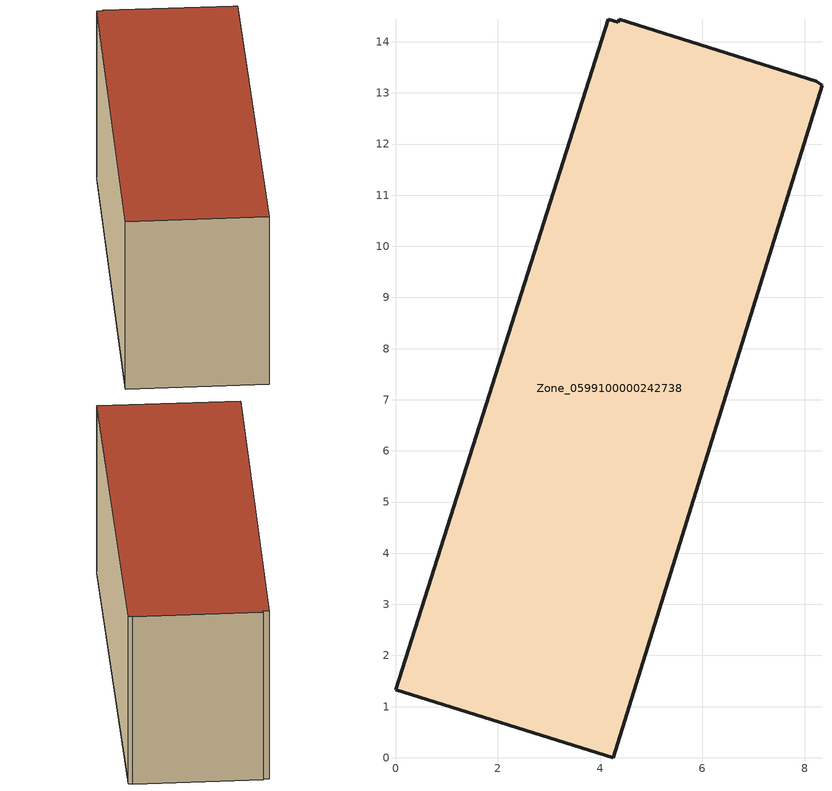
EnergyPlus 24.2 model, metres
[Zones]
Zone_0599100000242738
 floor ground (C_G): 4.37,14.44 8.23,13.23 8.34,13.15 4.26,0 0,1.33 4.16,14.44 4.35,14.38 z0.49
 wall outside (C_F): 8.23,13.23 4.37,14.44 4.35,14.38 4.16,14.44 0,1.33 4.26,0 8.34,13.15 8.23,13.23 z0.49:6.37
 roof outside (C_R): 4.26,0 8.34,13.15 8.23,13.23 4.37,14.44 4.35,14.38 4.16,14.44 0,1.33 z6.37
[BUILDING]
Pand.0599100000242738: North Axis=0; Terrain=City; Loads Convergence Tolerance Value=0.04; Temperature Convergence Tolerance Value=0.4; Solar Distribution=FullExterior; Maximum Number of Warmup Days=25; Minimum Number of Warmup Days=1
[Site:Location]
Rotterdam.The.Hague.AP_ZH_NLD Design_Conditions: Latitude=51.96; Longitude=4.45; Time Zone=1; Elevation=-4.5
[SITE:GROUNDTEMPERATURE:BUILDINGSURFACE]
18, 18, 18, 18, 18, 18, 18, 18, 18, 18, 18, 18
[MATERIAL] Thermal Absorptance=0.9; Solar Absorptance=0.7; Visible Absorptance=0.7
Name | Roughness | Thickness | Conductivity | Density | Specific Heat
G.TI.1965-1974 | MediumSmooth | 0.15 | 0.882353 | 540 | 1210
F.TI.1965-1974 | Rough | 0.3 | 0.697674 | 1920 | 840
R.TI.1965-1974 | MediumRough | 0.2 | 0.232558 | 1500 | 1000
[CONSTRUCTION]
C_G: G.TI.1965-1974
C_F: F.TI.1965-1974
C_R: R.TI.1965-1974
[ZONE]
Zone_0599100000242738: Type=1; Multiplier=1; Ceiling Height=Autocalculate; Volume=Autocalculate; Floor Area=autocalculate; Part of Total Floor Area=Yes
[ZONEINFILTRATION:DESIGNFLOWRATE]
Infil_Zone_0599100000242738: Zone or ZoneList or Space or SpaceList=Zone_0599100000242738; Schedule=AlwaysOn; Design Flow Rate Calculation Method=Flow/Area; Flow Rate per Floor Area=0.003; Constant Term Coefficient=1; Temperature Term Coefficient=0; Velocity Term Coefficient=0; Velocity Squared Term Coefficient=0
[HVACTEMPLATE:ZONE:IDEALLOADSAIRSYSTEM]
Zone_0599100000242738: Maximum Heating Supply Air Temperature=50; Minimum Cooling Supply Air Temperature=13; Maximum Heating Supply Air Humidity Ratio=0.0156; Minimum Cooling Supply Air Humidity Ratio=0.0077; Heating Limit=NoLimit; Cooling Limit=NoLimit; Dehumidification Control Type=ConstantSensibleHeatRatio; Cooling Sensible Heat Ratio=0.7; Dehumidification Setpoint=60; Humidification Control Type=None; Humidification Setpoint=30; Outdoor Air Method=None; Outdoor Air Flow Rate per Person=0.00944; Outdoor Air Flow Rate per Zone Floor Area=0; Outdoor Air Flow Rate per Zone=0; Demand Controlled Ventilation Type=None; Outdoor Air Economizer Type=NoEconomizer; Heat Recovery Type=None; Sensible Heat Recovery Effectiveness=0.7; Latent Heat Recovery Effectiveness=0.65
[ZONECONTROL:THERMOSTAT]
ThermostatControl_Zone_0599100000242738: Zone or ZoneList=Zone_0599100000242738; Control Type Schedule=DualSetpointControlType; Control 1=Thermostat_Zone_0599100000242738; Temperature Difference Between Cutout And Setpoint=0
[THERMOSTATSETPOINT:DUALSETPOINT]
Thermostat_Zone_0599100000242738: Heating Setpoint Temperature Schedule=HeatingSetpoint_Zone_0599100000242738; Cooling Setpoint Temperature Schedule=CoolingSetpoint_Zone_0599100000242738
[SCHEDULE:COMPACT]
HeatingSetpoint_Zone_0599100000242738: Through: 12/31, For: AllDays, Until: 24:00, 21
CoolingSetpoint_Zone_0599100000242738: Through: 12/31, For: AllDays, Until: 24:00, 24
DualSetpointControlType: Through: 12/31, For: AllDays, Until: 24:00, 4
AlwaysOn: Through: 12/31, For: AllDays, Until: 24:00, 1
